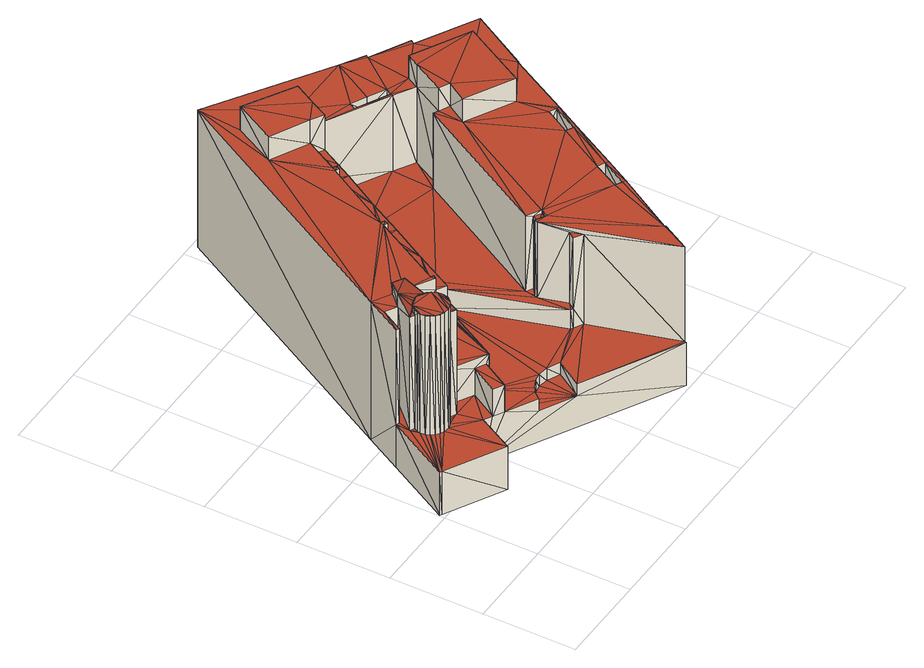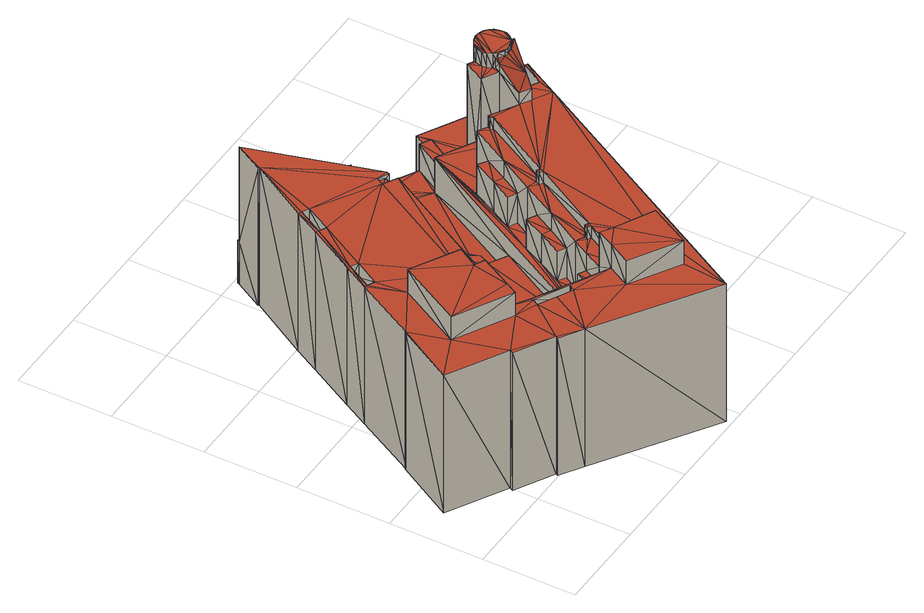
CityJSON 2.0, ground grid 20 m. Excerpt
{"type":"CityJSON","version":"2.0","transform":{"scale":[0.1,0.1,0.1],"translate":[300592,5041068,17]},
"CityObjects":{
"building1":{"type":"Building","geometry":[{"type":"MultiSurface","lod":"2","boundaries":[[[0,1,2]],[[3,4,5]],[[6,7,2]],[[8,9,10]],[[8,10,1]],[[10,6,2]],[[10,2,1]],[[11,12,7]],[[13,14,12]],[[13,15,14]],[[16,2,7]],[[15,17,14]],[[7,12,18]],[[17,19,14]],[[20,19,17]],[[19,21,14]],[[6,11,7]],[[14,3,12]],[[11,13,12]],[[14,22,4]],[[14,4,3]],[[23,24,25]],[[23,26,24]],[[27,28,29]],[[29,28,30]],[[31,32,33]],[[33,32,34]],[[33,34,35]],[[36,35,37]],[[33,35,36]],[[35,34,38]],[[39,40,41]],[[39,42,40]],[[40,43,44]],[[40,42,43]],[[45,39,41]],[[46,39,45]],[[46,45,47]],[[47,45,48]],[[49,50,51]],[[49,46,50]],[[50,47,52]],[[50,46,47]],[[53,49,54]],[[53,54,55]],[[54,49,51]],[[55,54,56]],[[57,53,58]],[[58,53,55]],[[34,58,38]],[[34,57,58]],[[58,55,59]],[[60,31,33]],[[61,31,60]],[[32,62,27]],[[34,27,29]],[[32,27,34]],[[62,63,27]],[[27,63,64]],[[65,66,67]],[[65,68,66]],[[69,67,66]],[[70,67,69]],[[71,72,73]],[[73,72,74]],[[71,33,72]],[[72,33,36]],[[75,71,76]],[[76,71,73]],[[72,77,74]],[[72,78,77]],[[78,79,80]],[[72,81,78]],[[78,81,79]],[[82,23,83]],[[83,23,25]],[[84,78,80]],[[84,80,85]],[[86,24,26]],[[86,87,24]],[[88,89,90]],[[90,89,91]],[[92,93,94]],[[92,95,93]],[[96,95,92]],[[42,92,43]],[[43,92,94]],[[97,98,99]],[[99,98,100]],[[101,102,103]],[[103,102,104]],[[102,105,106]],[[102,106,104]],[[107,108,109]],[[109,108,110]],[[105,111,106]],[[106,111,112]],[[113,112,111]],[[113,114,112]],[[115,116,117]],[[115,118,116]],[[119,120,118]],[[119,118,115]],[[121,101,122]],[[122,101,103]],[[123,121,124]],[[124,121,122]],[[125,126,127]],[[127,126,128]],[[129,130,131]],[[129,132,130]],[[133,132,129]],[[133,134,132]],[[135,136,137]],[[135,138,136]],[[135,97,138]],[[138,97,99]],[[139,140,141]],[[141,140,142]],[[143,144,139]],[[145,139,141]],[[143,139,145]],[[146,139,144]],[[147,146,144]],[[148,149,150]],[[148,151,149]],[[152,131,153]],[[153,131,130]],[[154,155,156]],[[157,155,154]],[[158,159,160]],[[158,161,159]],[[162,125,127]],[[162,127,163]],[[164,162,165]],[[165,162,163]],[[98,164,100]],[[100,164,165]],[[158,166,167]],[[158,167,161]],[[81,158,157]],[[79,157,154]],[[81,157,79]],[[81,166,158]],[[168,169,170]],[[170,169,171]],[[172,173,174]],[[174,173,175]],[[169,172,171]],[[171,172,174]],[[176,177,166]],[[166,178,167]],[[166,177,178]],[[176,166,179]],[[177,180,178]],[[178,180,181]],[[176,182,183]],[[176,179,182]],[[184,185,186]],[[186,185,187]],[[188,189,183]],[[190,188,183]],[[95,183,182]],[[95,182,93]],[[188,191,189]],[[190,183,95]],[[192,168,185]],[[193,194,168]],[[193,168,192]],[[168,170,187]],[[168,187,185]],[[195,196,197]],[[196,184,197]],[[119,198,120]],[[120,198,199]],[[116,189,191]],[[117,191,200]],[[191,201,200]],[[117,116,191]],[[202,196,195]],[[202,203,196]],[[204,205,202]],[[205,203,202]],[[206,205,204]],[[206,207,205]],[[200,207,206]],[[200,201,207]],[[108,123,110]],[[110,123,124]],[[197,184,113]],[[184,186,114]],[[184,114,113]],[[198,208,180]],[[180,209,181]],[[198,180,199]],[[180,208,209]],[[208,107,209]],[[209,107,109]],[[210,96,211]],[[211,96,92]],[[210,91,89]],[[210,211,91]],[[84,212,213]],[[84,85,212]],[[214,215,216]],[[214,217,215]],[[218,219,220]],[[218,221,219]],[[216,215,221]],[[150,149,216]],[[150,216,218]],[[216,221,218]],[[143,220,147]],[[147,220,219]],[[222,143,223]],[[147,219,146]],[[223,143,145]],[[222,220,143]],[[140,212,142]],[[140,213,212]],[[224,40,225]],[[225,40,44]],[[226,224,225]],[[227,224,226]],[[228,227,229]],[[229,227,226]],[[230,231,232]],[[232,231,233]],[[231,234,233]],[[233,234,235]],[[230,232,54]],[[232,56,54]],[[228,229,45]],[[229,48,45]],[[234,52,235]],[[234,50,52]],[[236,82,83]],[[237,82,236]],[[237,236,238]],[[237,30,28]],[[237,238,30]],[[190,95,193]],[[95,194,193]],[[239,88,240]],[[240,88,90]],[[87,239,240]],[[86,239,87]],[[241,242,243]],[[242,244,243]],[[245,246,247]],[[245,247,248]],[[245,242,241]],[[245,248,242]],[[133,152,134]],[[134,152,153]],[[249,250,65]],[[250,68,65]],[[249,251,250]],[[249,252,251]],[[252,70,251]],[[251,70,69]],[[253,254,75]],[[253,75,255]],[[75,256,257]],[[255,75,257]],[[75,76,258]],[[75,258,256]],[[259,257,260]],[[260,257,256]],[[261,262,253]],[[262,254,253]],[[261,263,262]],[[262,263,264]],[[246,243,244]],[[246,244,247]],[[259,260,265]],[[260,266,265]],[[263,265,264]],[[264,265,266]],[[148,214,151]],[[148,267,214]],[[214,268,217]],[[214,267,268]],[[256,258,269]],[[258,270,269]],[[269,268,267]],[[269,270,268]],[[271,37,35]],[[271,272,37]],[[271,273,272]],[[271,274,273]],[[274,58,273]],[[273,58,59]],[[275,64,63]],[[275,276,64]],[[61,60,275]],[[60,276,275]],[[223,277,19]],[[19,277,21]],[[278,12,279]],[[278,18,12]],[[175,3,5]],[[175,5,280]],[[279,175,173]],[[279,12,175]],[[12,3,175]],[[281,18,278]],[[281,7,18]],[[282,7,281]],[[282,16,7]],[[283,284,22]],[[22,284,4]],[[284,280,4]],[[4,280,5]],[[285,222,223]],[[285,223,20]],[[20,223,19]],[[285,17,286]],[[285,20,17]],[[13,287,15]],[[288,287,13]],[[15,286,17]],[[287,286,15]],[[6,289,11]],[[290,289,6]],[[10,290,6]],[[291,290,10]],[[289,288,11]],[[11,288,13]],[[155,160,159]],[[156,159,14]],[[155,159,156]],[[126,156,128]],[[128,156,14]],[[21,136,14]],[[277,136,21]],[[277,137,136]],[[159,292,14]],[[136,128,14]],[[292,22,14]],[[292,283,22]],[[16,293,2]],[[282,293,16]],[[294,291,9]],[[9,291,10]],[[8,294,9]],[[295,294,8]],[[295,1,296]],[[295,8,1]],[[297,296,0]],[[0,296,1]],[[297,2,293]],[[297,0,2]],[[77,78,84]],[[76,73,270]],[[270,84,268]],[[73,77,270]],[[73,74,77]],[[268,213,219]],[[146,219,140]],[[270,77,84]],[[146,140,139]],[[140,219,213]],[[76,270,258]],[[268,84,213]],[[217,268,221]],[[268,219,221]],[[217,221,215]],[[57,238,53]],[[53,238,236]],[[53,83,49]],[[83,25,49]],[[53,236,83]],[[25,24,49]],[[49,24,87]],[[240,90,39]],[[46,87,240]],[[90,91,39]],[[49,87,46]],[[39,91,211]],[[42,211,92]],[[46,240,39]],[[39,211,42]],[[57,29,30]],[[34,29,57]],[[57,30,238]],[[101,105,102]],[[101,111,105]],[[123,101,121]],[[197,113,111]],[[115,117,108]],[[195,197,111]],[[195,111,101]],[[123,195,101]],[[119,115,208]],[[117,195,123]],[[119,208,198]],[[204,202,195]],[[115,107,208]],[[200,206,204]],[[115,108,107]],[[117,204,195]],[[117,123,108]],[[117,200,204]],[[99,100,136]],[[138,99,136]],[[136,127,128]],[[136,100,165]],[[136,163,127]],[[136,165,163]],[[134,153,130]],[[134,130,132]],[[143,147,144]],[[157,158,155]],[[158,160,155]],[[174,175,187]],[[114,187,112]],[[186,187,114]],[[170,171,174]],[[175,280,187]],[[170,174,187]],[[283,124,284]],[[292,110,283]],[[106,112,280]],[[161,292,159]],[[112,187,280]],[[161,178,292]],[[161,167,178]],[[292,178,109]],[[178,181,209]],[[178,209,109]],[[104,280,284]],[[292,109,110]],[[283,110,124]],[[124,122,284]],[[122,103,284]],[[103,104,284]],[[104,106,280]],[[183,189,116]],[[176,183,116]],[[176,120,177]],[[176,118,120]],[[177,120,199]],[[177,199,180]],[[176,116,118]],[[188,201,191]],[[203,185,196]],[[188,207,201]],[[190,192,188]],[[192,185,203]],[[192,205,207]],[[192,203,205]],[[188,192,207]],[[190,193,192]],[[196,185,184]],[[85,80,212]],[[142,97,135]],[[125,79,156]],[[212,80,79]],[[79,154,156]],[[223,145,137]],[[141,142,135]],[[125,156,126]],[[162,79,125]],[[164,79,162]],[[98,79,164]],[[212,79,98]],[[212,98,97]],[[145,141,135]],[[142,212,97]],[[145,135,137]],[[223,137,277]],[[151,214,216]],[[151,216,149]],[[227,40,224]],[[45,41,227]],[[227,41,40]],[[228,45,227]],[[51,50,234]],[[54,51,231]],[[230,54,231]],[[231,51,234]],[[248,244,242]],[[248,247,244]],[[261,253,255]],[[263,259,265]],[[261,259,263]],[[255,257,259]],[[261,255,259]],[[271,35,38]],[[38,58,274]],[[271,38,274]],[[229,47,48]],[[72,36,272]],[[225,43,81]],[[72,272,273]],[[272,36,37]],[[72,232,233]],[[273,59,55]],[[55,56,232]],[[273,55,232]],[[72,233,235]],[[72,273,232]],[[72,235,81]],[[81,179,166]],[[235,52,47]],[[229,226,81]],[[235,47,229]],[[226,225,81]],[[235,229,81]],[[94,93,179]],[[225,44,43]],[[43,179,81]],[[43,94,179]],[[93,182,179]],[[61,275,31]],[[31,62,32]],[[31,275,62]],[[62,275,63]],[[250,251,68]],[[68,251,66]],[[251,69,66]],[[64,279,26]],[[243,266,148]],[[278,279,64]],[[281,278,60]],[[131,150,286]],[[243,148,152]],[[23,64,26]],[[286,220,222]],[[266,269,267]],[[295,296,262]],[[281,60,70]],[[262,296,254]],[[60,278,276]],[[88,95,89]],[[266,267,148]],[[291,262,264]],[[152,148,131]],[[246,266,243]],[[291,264,290]],[[295,262,291]],[[88,279,194]],[[296,293,254]],[[27,64,28]],[[246,264,266]],[[293,281,249]],[[70,60,33]],[[293,249,254]],[[286,150,220]],[[88,194,95]],[[281,252,249]],[[281,70,252]],[[278,64,276]],[[131,148,150]],[[129,131,286]],[[241,243,152]],[[241,152,133]],[[194,279,168]],[[254,65,75]],[[26,279,88]],[[70,33,67]],[[260,256,266]],[[287,129,286]],[[168,279,169]],[[28,64,23]],[[245,264,246]],[[289,133,288]],[[71,67,33]],[[297,293,296]],[[289,241,133]],[[254,249,65]],[[96,89,95]],[[279,173,169]],[[256,269,266]],[[288,133,287]],[[65,67,71]],[[133,129,287]],[[290,241,289]],[[290,245,241]],[[282,281,293]],[[169,173,172]],[[290,264,245]],[[75,65,71]],[[295,291,294]],[[150,218,220]],[[285,286,222]],[[237,28,23]],[[86,26,88]],[[237,23,82]],[[86,88,239]],[[210,89,96]]],"semantics":{"surfaces":[{"type":"GroundSurface"},{"type":"WallSurface"},{"type":"RoofSurface"}],"values":[0,0,0,0,0,0,0,0,0,0,0,0,0,0,0,0,0,0,0,0,0,1,1,1,1,1,1,1,1,1,1,1,1,1,1,1,1,1,1,1,1,1,1,1,1,1,1,1,1,1,1,1,1,1,1,1,1,1,1,1,1,1,1,1,1,1,1,1,1,1,1,1,1,1,1,1,1,1,1,1,1,1,1,1,1,1,1,1,1,1,1,1,1,1,1,1,1,1,1,1,1,1,1,1,1,1,1,1,1,1,1,1,1,1,1,1,1,1,1,1,1,1,1,1,1,1,1,1,1,1,1,1,1,1,1,1,1,1,1,1,1,1,1,1,1,1,1,1,1,1,1,1,1,1,1,1,1,1,1,1,1,1,1,1,1,1,1,1,1,1,1,1,1,1,1,1,1,1,1,1,1,1,1,1,1,1,1,1,1,1,1,1,1,1,1,1,1,1,1,1,1,1,1,1,1,1,1,1,1,1,1,1,1,1,1,1,1,1,1,1,1,1,1,1,1,1,1,1,1,1,1,1,1,1,1,1,1,1,1,1,1,1,1,1,1,1,1,1,1,1,1,1,1,1,1,1,1,1,1,1,1,1,1,1,1,1,1,1,1,1,1,1,1,1,1,1,1,1,1,1,1,1,1,1,1,1,1,1,1,1,1,1,1,1,1,1,1,1,1,1,1,1,1,1,1,1,1,1,1,1,1,1,1,1,1,1,1,1,1,1,1,1,1,1,1,1,1,1,1,1,1,1,1,1,1,1,1,1,1,1,1,1,1,1,1,1,1,1,1,1,1,1,1,2,2,2,2,2,2,2,2,2,2,2,2,2,2,2,2,2,2,2,2,2,2,2,2,2,2,2,2,2,2,2,2,2,2,2,2,2,2,2,2,2,2,2,2,2,2,2,2,2,2,2,2,2,2,2,2,2,2,2,2,2,2,2,2,2,2,2,2,2,2,2,2,2,2,2,2,2,2,2,2,2,2,2,2,2,2,2,2,2,2,2,2,2,2,2,2,2,2,2,2,2,2,2,2,2,2,2,2,2,2,2,2,2,2,2,2,2,2,2,2,2,2,2,2,2,2,2,2,2,2,2,2,2,2,2,2,2,2,2,2,2,2,2,2,2,2,2,2,2,2,2,2,2,2,2,2,2,2,2,2,2,2,2,2,2,2,2,2,2,2,2,2,2,2,2,2,2,2,2,2,2,2,2,2,2,2,2,2,2,2,2,2,2,2,2,2,2,2,2,2,2,2,2,2,2,2,2,2,2,2,2,2,2,2,2,2,2,2,2,2,2,2,2,2,2,2,2,2,2,2,2,2,2,2,2,2,2,2,2]}}]}
},
"vertices":[
[803,748,5],[799,740,5],[721,793,5],[79,351,5],[7,210,5],[2,212,5],[779,414,5],[675,829,5],[923,671,5],[852,546,5],[851,547,5],[749,360,5],[124,433,5],[693,257,5],[172,219,5],[663,203,5],[724,798,5],[587,74,5],[432,988,5],[555,12,5],[589,73,5],[554,8,5],[130,141,5],[412,680,340],[328,533,312],[412,680,312],[328,533,340],[456,760,340],[417,689,340],[456,760,312],[417,689,312],[501,781,397],[482,744,397],[501,781,340],[482,744,312],[486,752,269],[501,781,197],[486,752,197],[482,744,269],[310,437,312],[283,387,269],[310,437,269],[264,351,312],[264,351,197],[283,387,197],[335,481,269],[353,513,312],[353,513,197],[335,481,197],[394,589,312],[370,544,269],[394,589,269],[370,544,197],[440,668,312],[423,639,269],[440,668,197],[423,639,197],[459,703,312],[459,703,269],[459,703,197],[527,829,340],[527,829,397],[456,760,397],[375,802,397],[375,802,340],[653,703,340],[583,741,306],[583,741,340],[653,703,306],[590,753,306],[590,753,340],[651,698,340],[533,763,197],[651,698,156],[533,763,156],[694,672,340],[694,672,156],[474,656,156],[382,490,156],[252,254,110],[382,490,110],[252,254,197],[420,676,340],[420,676,312],[421,468,156],[421,468,110],[336,528,340],[336,528,312],[324,524,340],[242,374,340],[324,524,312],[242,374,312],[243,363,312],[186,397,197],[243,363,197],[186,397,340],[243,363,340],[358,192,110],[337,196,110],[358,192,81],[337,196,81],[91,274,399],[85,282,399],[91,274,110],[85,282,110],[82,291,399],[82,291,110],[131,266,399],[120,263,399],[131,266,110],[120,263,110],[81,301,399],[81,301,110],[82,307,399],[82,307,110],[151,306,399],[146,316,364],[146,316,399],[151,306,364],[152,296,399],[152,296,364],[98,268,399],[98,268,110],[107,265,399],[107,265,110],[289,177,110],[276,161,110],[289,177,81],[276,161,81],[656,206,340],[642,214,306],[642,214,340],[656,206,306],[686,261,340],[686,261,306],[386,180,110],[349,121,81],[349,121,110],[386,180,81],[483,209,156],[478,212,156],[483,209,110],[478,212,110],[502,198,329],[483,209,329],[502,198,110],[494,225,156],[494,225,329],[511,294,340],[502,278,332],[502,278,340],[511,294,332],[670,269,340],[670,269,306],[247,257,110],[212,197,175],[212,197,110],[247,257,175],[225,269,175],[190,209,110],[190,209,175],[225,269,110],[300,184,110],[300,184,81],[319,193,110],[319,193,81],[175,297,197],[175,297,110],[137,383,340],[112,397,340],[137,383,110],[112,397,110],[85,348,340],[79,351,340],[85,348,110],[79,351,110],[184,314,364],[161,270,364],[161,270,110],[184,314,197],[146,278,364],[146,278,110],[150,332,197],[150,332,364],[86,316,386],[76,321,386],[86,316,110],[76,321,110],[150,332,384],[143,320,364],[186,397,368],[143,320,387],[137,383,374],[164,410,368],[164,410,340],[95,326,399],[95,326,387],[86,316,399],[149,282,399],[149,282,364],[141,323,399],[141,323,387],[104,331,399],[104,331,387],[119,333,399],[119,333,387],[128,332,399],[128,332,387],[141,272,399],[141,272,110],[248,371,340],[248,371,312],[409,446,110],[409,446,156],[495,303,332],[487,287,156],[487,287,332],[495,303,156],[480,291,340],[477,284,156],[477,284,340],[480,291,156],[555,12,340],[555,12,110],[303,374,269],[303,374,197],[330,427,197],[330,427,269],[354,471,269],[354,471,197],[440,629,269],[413,580,269],[440,629,197],[413,580,197],[390,533,269],[390,533,197],[422,679,312],[425,685,340],[425,685,312],[332,520,340],[332,520,312],[744,363,340],[744,363,306],[729,372,340],[729,372,306],[774,417,340],[759,425,340],[759,425,306],[774,417,306],[660,716,340],[660,716,306],[623,736,306],[623,736,340],[708,697,396],[708,697,340],[694,672,396],[657,602,340],[657,602,396],[657,602,156],[679,591,396],[679,591,340],[829,631,396],[829,631,340],[753,492,396],[753,492,340],[653,548,396],[653,548,340],[481,311,340],[481,311,156],[647,608,340],[647,608,156],[504,743,269],[504,743,197],[476,694,197],[476,694,269],[422,891,397],[422,891,340],[554,8,110],[432,988,340],[124,433,340],[2,212,110],[675,829,340],[724,798,340],[130,141,110],[7,210,110],[589,73,340],[587,74,340],[663,203,340],[693,257,340],[749,360,340],[779,414,340],[851,547,340],[172,219,110],[721,793,340],[852,546,340],[923,671,340],[799,740,340],[803,748,340]
]}
